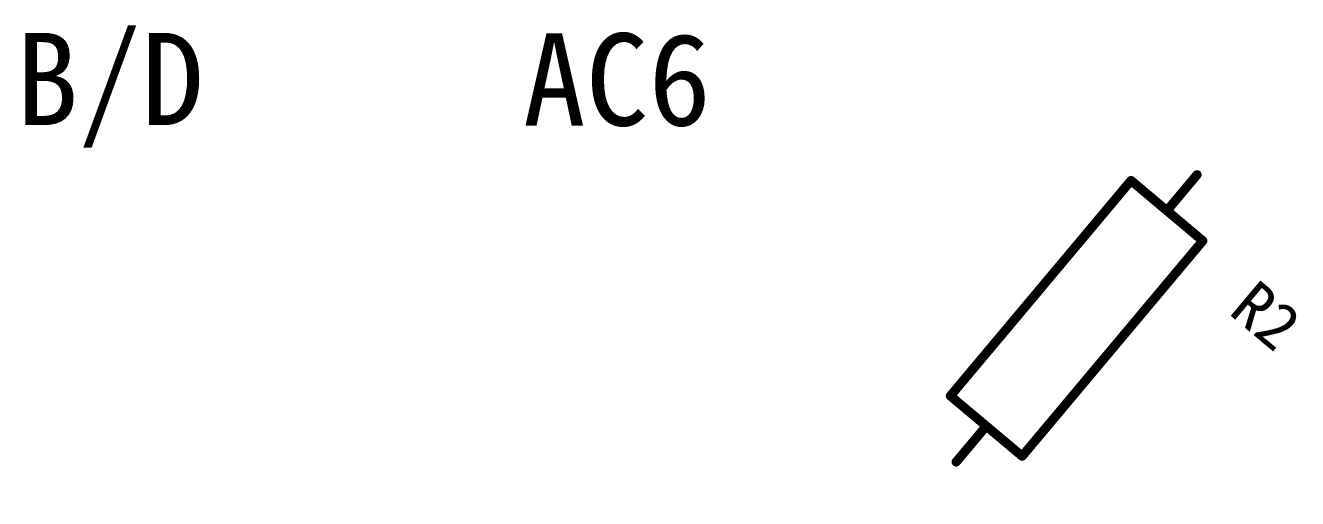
# Model space of a CAD drawing. Extents: x 761 to 1259, y 401 to 597.
# Drawn here: x 858.42 to 886.01, y 487.96 to 498.22 of the extents above; entities that cross this region are included whole.
import ezdxf

# ---------------------------------------------------------------- set-up
doc = ezdxf.new("R2010")
doc.units = 0
doc.header["$MEASUREMENT"] = 0
doc.layers.get('0').update_dxf_attribs({"linetype": 'CONTINUOUS'})
doc.layers.add('BOTTOMOVERLAY', color=7, linetype='CONTINUOUS')
doc.styles.get("Standard").update_dxf_attribs({"font": ''})
doc.styles.get('Standard').set_extended_font_data('SimSun')

# ---------------------------------------------------------------- blocks, each defined once
blk = doc.blocks.new('AXIAL_0_4_____2_B_225')
at = {"layer": 'BOTTOMOVERLAY', "const_width": 0.2}
for points in [[(-3.048, -1.016), (-3.048, 1.016)], [(-3.048, 1.016), (3.048, 1.016)], [(3.048, -1.016), (3.048, 1.016)], [(-4.064, 0), (-3.048, 0)], [(3.048, 0), (4.064, 0)], [(-3.048, -1.016), (3.048, -1.016)]]:
    blk.add_lwpolyline(points, dxfattribs=at)
at = {"layer": 'BOTTOMOVERLAY', "const_width": 0.1}
for points in [[(-3.098, 1.016, 1), (-2.998, 1.016, 1)], [(-3.098, 1.016, 1), (-2.998, 1.016, 1)], [(2.998, 1.016, 1), (3.098, 1.016, 1)], [(2.998, 1.016, 1), (3.098, 1.016, 1)], [(-4.114, 0, 1), (-4.014, 0, 1)], [(-3.098, 0, 1), (-2.998, 0, 1)], [(2.998, 0, 1), (3.098, 0, 1)], [(4.014, 0, 1), (4.114, 0, 1)], [(-3.098, -1.016, 1), (-2.998, -1.016, 1)], [(-3.098, -1.016, 1), (-2.998, -1.016, 1)], [(2.998, -1.016, 1), (3.098, -1.016, 1)], [(2.998, -1.016, 1), (3.098, -1.016, 1)]]:
    blk.add_lwpolyline(points, format="xyb", close=True, dxfattribs=at)

msp = doc.modelspace()

# ---------------------------------------------------------------- block references
at = {"xscale": -1, "rotation": 49.99999999999742}
msp.add_blockref('AXIAL_0_4_____2_B_225', (881.219, 491.87), dxfattribs=at)

# ---------------------------------------------------------------- texts
at = {"layer": 'BOTTOMOVERLAY'}
for s, p in [('B/D', (858.209, 496.06)), ('AC6', (869.209, 496.05))]:
    msp.add_text(s, height=2, dxfattribs=at).set_placement(p)
msp.add_text('R2', height=1, rotation=320, dxfattribs=at).set_placement((884.489, 491.986))

doc.saveas('drawing.dxf')
